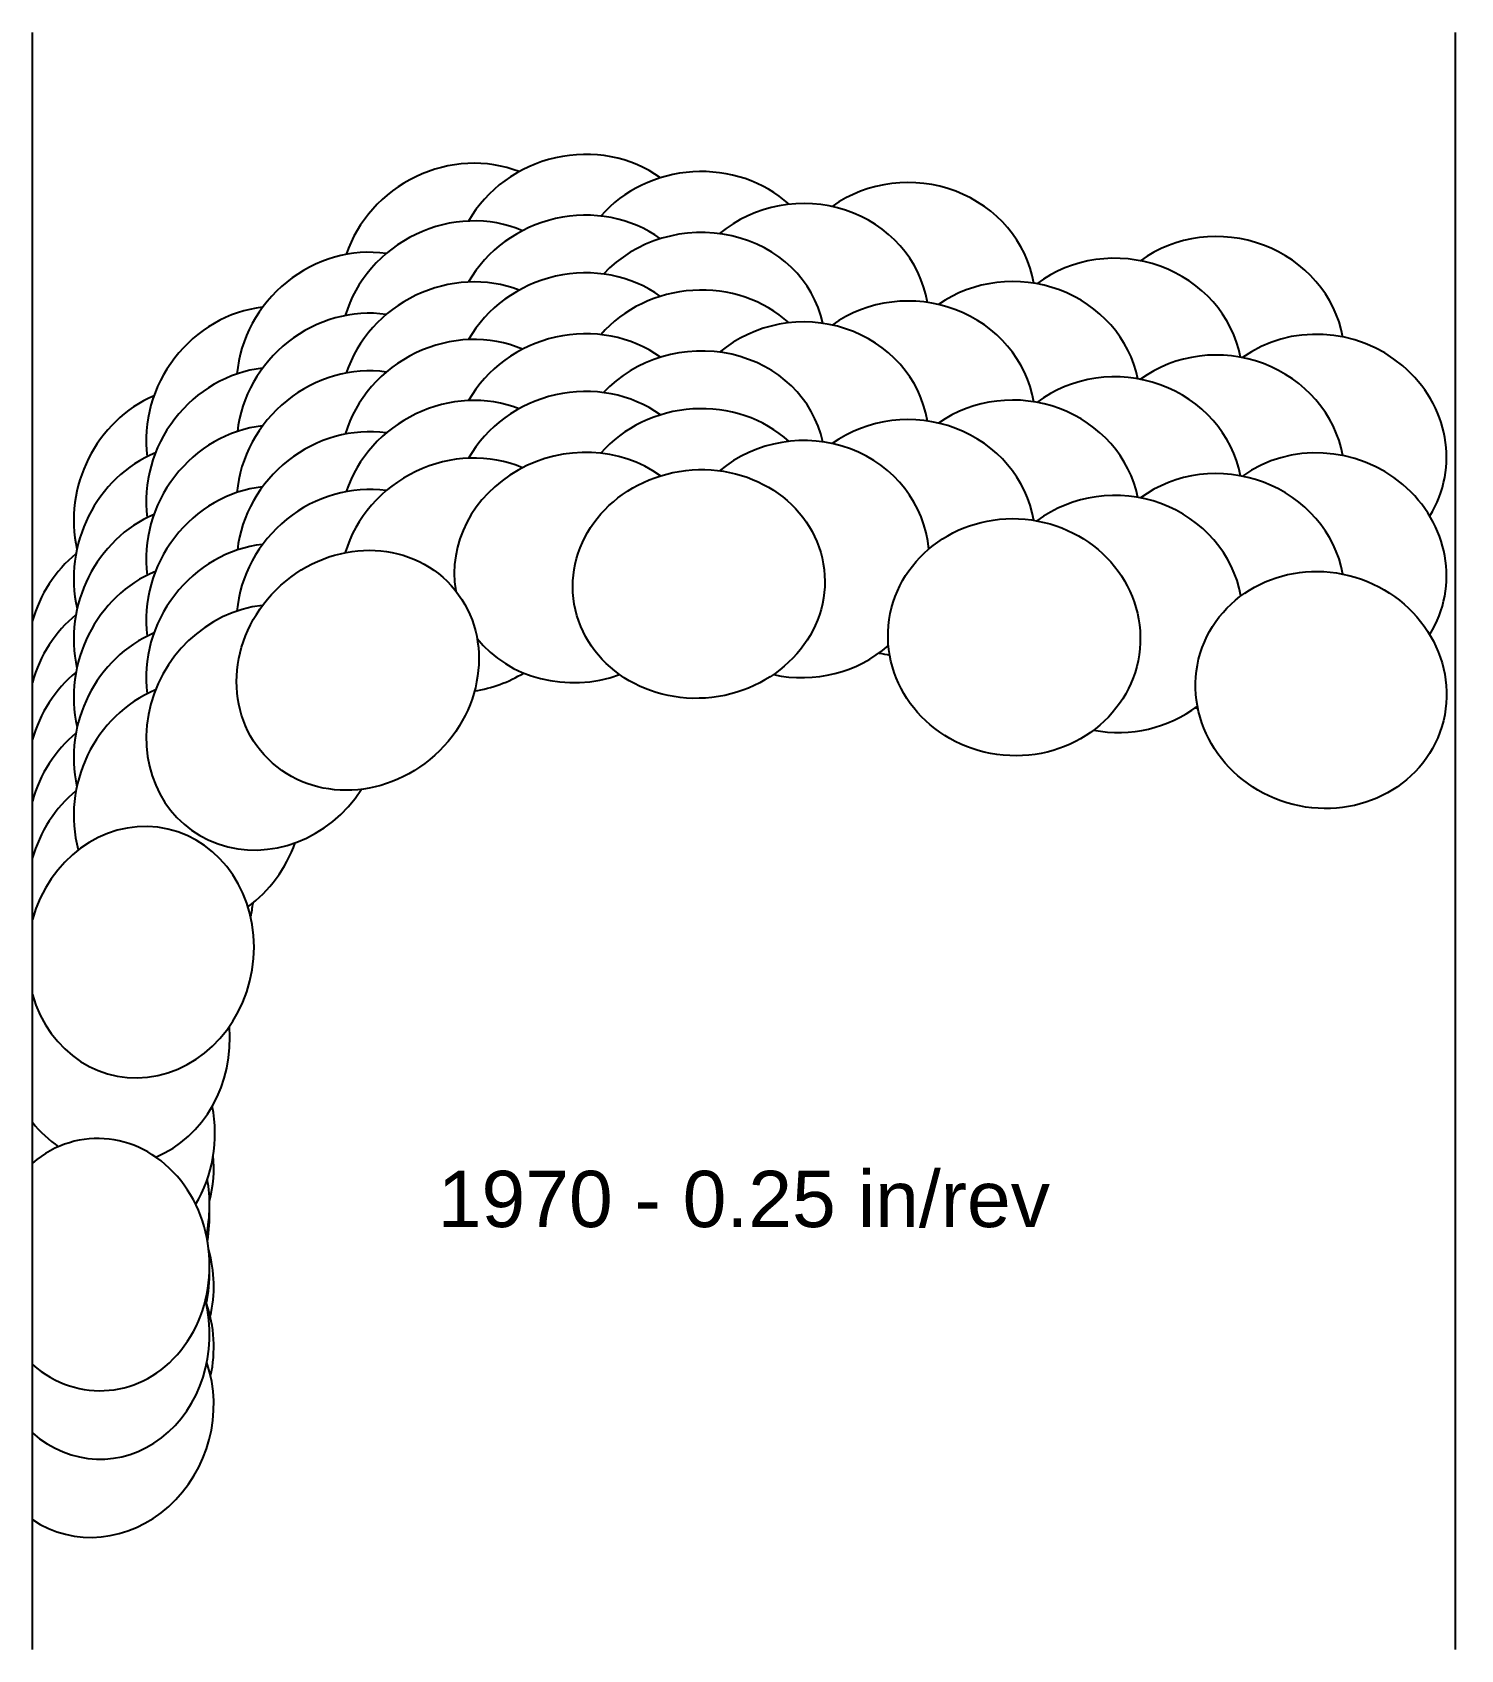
# Model space of a CAD drawing. Header units: inches. Extents: x -3 to 0.01, y -2.3 to 1.11.
import ezdxf
from ezdxf.enums import TextEntityAlignment as Align

# ---------------------------------------------------------------- set-up
doc = ezdxf.new("R2010")
doc.units = ezdxf.units.IN
doc.header["$MEASUREMENT"] = 0
for name, color, linetype, true_color in [('Blade_1', 30, 'Continuous', 0xff7f00), ('Blade_2', 7, 'Continuous', 0xcccc00), ('Blade_3', 7, 'Continuous', 0x00cc00), ('Blade_4', 7, 'Continuous', 0x00cccc), ('Blade_5', 7, 'Continuous', 0x0066cc), ('Blade_6', 190, 'Continuous', 0x7f00ff)]:
    doc.layers.add(name, color=color, linetype=linetype, true_color=true_color)
doc.layers.add('Gage_Line', color=7, linetype='Continuous')
doc.styles.get("Standard").update_dxf_attribs({"font": 'arial.ttf'})

msp = doc.modelspace()

# ---------------------------------------------------------------- linework, layer by layer
at = {"layer": 'Blade_1'}
for centre, major_axis, ratio, start_param, end_param in [((-1.595, 0.4457), (0.2642, 0.0305), 0.905628, 6.363591, 8.60809), ((-0.9302, 0.3334), (0.2649, -0.0244), 0.939162, 6.561318, 8.585003), ((-2.314, 0.2637), (0.1971, 0.1786), 0.908803, 0.644089, 2.343577), ((-0.2833, 0.2222), (0.2546, -0.0771), 0.933959, 6.034884, 8.805637), ((-1.595, 0.1957), (0.2642, 0.0305), 0.905628, 6.363591, 8.60809), ((-0.9302, 0.0834), (0.2649, -0.0244), 0.939162, 6.561318, 8.585003), ((-2.314, 0.0137), (0.1971, 0.1786), 0.908803, 0.644089, 2.343577), ((-0.2833, -0.0278), (0.2546, -0.0771), 0.933959, 6.034884, 8.805637), ((-2.7717, -0.3307), (0.0493, 0.2614), 0.89518, 7.097738, 7.759098), ((-2.7717, -0.5807), (0.0493, 0.2614), 0.89518, 7.097738, 7.759098), ((-2.7717, -0.8307), (0.0493, 0.2614), 0.89518, 2.080895, 7.759098), ((-2.8596, -1.4895), (-0.0108, 0.2658), 0.877033, 2.450091, 6.882497)]:
    msp.add_ellipse(centre, major_axis=major_axis, ratio=ratio, start_param=start_param, end_param=end_param, dxfattribs=at)
for centre, major_axis, ratio in [((-1.595, -0.0543), (0.2642, 0.0305), 0.905628), ((-0.9302, -0.1666), (0.2649, -0.0244), 0.939162), ((-2.314, -0.2363), (0.1971, 0.1786), 0.908803), ((-0.2833, -0.2778), (0.2546, -0.0771), 0.933959)]:
    msp.add_ellipse(centre, major_axis=major_axis, ratio=ratio, dxfattribs=at)
at = {"layer": 'Blade_2'}
for centre, major_axis, ratio, start_param, end_param in [((-1.8463, 0.4804), (0.2566, 0.0702), 0.905684, 6.911108, 8.697329), ((-1.8463, 0.2304), (0.2566, 0.0702), 0.905684, 6.911108, 8.697329), ((-2.51, 0.1433), (0.1499, 0.2198), 0.910317, 0.661854, 2.350073), ((-1.8463, -0.0196), (0.2566, 0.0702), 0.905684, 6.911108, 9.335224), ((-2.51, -0.1067), (0.1499, 0.2198), 0.910317, 0.661854, 2.350073), ((-2.51, -0.3567), (0.1499, 0.2198), 0.910317, 0.661854, 4.738786), ((-1.8463, -0.0196), (0.2566, 0.0702), 0.905684, 3.511363, 4.794439), ((-2.8216, -1.0129), (0.001, 0.266), 0.895252, 3.496311, 4.812784), ((-2.8216, -1.0129), (0.001, 0.266), 0.895252, 8.582627, 8.886352), ((-2.8596, -1.3837), (-0.0108, 0.2658), 0.877024, 4.466065, 4.709694), ((-2.8596, -1.6337), (-0.0108, 0.2658), 0.877024, 2.450115, 4.940728)]:
    msp.add_ellipse(centre, major_axis=major_axis, ratio=ratio, start_param=start_param, end_param=end_param, dxfattribs=at)
at = {"layer": 'Blade_3'}
for centre, major_axis, ratio, start_param, end_param in [((-1.3756, 0.4981), (0.2655, 0.0163), 0.939614, 6.383229, 8.518324), ((-2.0898, 0.4639), (0.2331, 0.1282), 0.907183, 0.615344, 2.401912), ((-0.7143, 0.3825), (0.2641, -0.0317), 0.938793, 6.576203, 8.649702), ((-1.3756, 0.2481), (0.2655, 0.0163), 0.939614, 6.383229, 8.518324), ((-2.0898, 0.2139), (0.2331, 0.1282), 0.907183, 0.615344, 2.401912), ((-0.7143, 0.1325), (0.2641, -0.0317), 0.938793, 6.576203, 8.649702), ((-1.3756, -0.0019), (0.2655, 0.0163), 0.939614, 6.301829, 8.518324), ((-2.6706, -0.022), (0.1017, 0.2458), 0.894492, 7.009021, 8.535143), ((-2.0898, -0.0361), (0.2331, 0.1282), 0.907183, 0.615344, 2.401912), ((-0.7143, -0.1175), (0.2641, -0.0317), 0.938793, 6.56306, 8.649702), ((-2.6706, -0.272), (0.1017, 0.2458), 0.894492, 7.009021, 8.535143), ((-1.3756, -0.0019), (0.2655, 0.0163), 0.939614, 4.419246, 5.400366), ((-2.0898, -0.0361), (0.2331, 0.1282), 0.907183, 4.333958, 4.753162), ((-2.6706, -0.522), (0.1017, 0.2458), 0.894492, 7.009021, 8.571857), ((-0.7143, -0.1175), (0.2641, -0.0317), 0.938793, 4.641254, 5.520551), ((-2.6706, -0.522), (0.1017, 0.2458), 0.894492, 4.117789, 4.76507), ((-2.8485, -1.2103), (-0.0099, 0.2658), 0.877135, 4.070232, 4.887389), ((-2.8612, -1.3014), (0.0898, 0.2504), 0.904705, 4.818599, 5.187988), ((-2.8612, -1.5514), (0.0898, 0.2504), 0.904705, 4.842653, 5.387147), ((-2.8612, -1.8014), (0.0898, 0.2504), 0.904705, 2.913045, 5.438902)]:
    msp.add_ellipse(centre, major_axis=major_axis, ratio=ratio, start_param=start_param, end_param=end_param, dxfattribs=at)
at = {"layer": 'Blade_4'}
for centre, major_axis, ratio, start_param, end_param in [((-1.5951, 0.5741), (0.2642, 0.0305), 0.905629, 6.951596, 8.641307), ((-2.3141, 0.3921), (0.1971, 0.1786), 0.908805, 0.64389, 2.372015), ((-1.5951, 0.3241), (0.2642, 0.0305), 0.905629, 6.951596, 8.641307), ((-2.3141, 0.1421), (0.1971, 0.1786), 0.908805, 0.64389, 2.372015), ((-1.5951, 0.0741), (0.2642, 0.0305), 0.905629, 6.951596, 8.641307), ((-2.3141, -0.1079), (0.1971, 0.1786), 0.908805, 0.64389, 2.372015), ((-2.7718, -0.2022), (0.0493, 0.2614), 0.895183, 7.097368, 7.758737), ((-2.7718, -0.4522), (0.0493, 0.2614), 0.895183, 7.097368, 7.758737), ((-2.7718, -0.7022), (0.0493, 0.2614), 0.895183, 7.097368, 7.758737), ((-2.7718, -0.7022), (0.0493, 0.2614), 0.895183, 4.675249, 4.786817), ((-2.8597, -1.361), (-0.0108, 0.2658), 0.877036, 4.422548, 4.871308)]:
    msp.add_ellipse(centre, major_axis=major_axis, ratio=ratio, start_param=start_param, end_param=end_param, dxfattribs=at)
at = {"layer": 'Blade_5'}
for centre, major_axis, ratio, start_param, end_param in [((-1.8463, 0.6088), (0.2566, 0.0702), 0.905685, 6.911161, 8.697377), ((-1.1514, 0.5423), (0.2653, -0.0198), 0.939347, 6.513257, 8.580437), ((-0.4986, 0.4285), (0.2621, -0.0451), 0.937848, 6.616984, 8.686987), ((-1.8463, 0.3588), (0.2566, 0.0702), 0.905685, 6.911161, 8.697377), ((-1.1514, 0.2923), (0.2653, -0.0198), 0.939347, 6.513257, 8.580437), ((-2.51, 0.2718), (0.1499, 0.2198), 0.91032, 0.661931, 2.350179), ((-0.4986, 0.1785), (0.2621, -0.0451), 0.937848, 6.616984, 8.686987), ((-1.8463, 0.1088), (0.2566, 0.0702), 0.905685, 6.911161, 8.697377), ((-1.1514, 0.0423), (0.2653, -0.0198), 0.939347, 6.513257, 8.580437), ((-2.51, 0.0218), (0.1499, 0.2198), 0.91032, 0.661931, 2.350179), ((-0.4986, -0.0715), (0.2621, -0.0451), 0.937848, 6.616984, 8.686987), ((-2.51, -0.2282), (0.1499, 0.2198), 0.91032, 0.661931, 2.350179), ((-1.1514, 0.0423), (0.2653, -0.0198), 0.939347, 4.541363, 4.626958), ((-0.4986, -0.0715), (0.2621, -0.0451), 0.937848, 4.680209, 4.704876), ((-2.8597, -1.2552), (-0.0108, 0.2658), 0.877028, 4.465908, 4.480708), ((-2.8597, -1.5052), (-0.0108, 0.2658), 0.877028, 4.42242, 4.694526)]:
    msp.add_ellipse(centre, major_axis=major_axis, ratio=ratio, start_param=start_param, end_param=end_param, dxfattribs=at)
at = {"layer": 'Blade_6'}
for centre, major_axis, ratio, start_param, end_param in [((-2.0898, 0.5854), (0.2331, 0.1282), 0.907188, 6.930294, 8.654626), ((-2.0898, 0.3354), (0.2331, 0.1282), 0.907188, 6.930294, 8.654626), ((-2.6706, 0.0995), (0.1017, 0.2458), 0.894499, 7.022258, 8.52211), ((-2.0898, 0.0854), (0.2331, 0.1282), 0.907188, 6.930294, 8.654626), ((-2.6706, -0.1505), (0.1017, 0.2458), 0.894499, 7.022258, 8.52211), ((-2.6706, -0.4005), (0.1017, 0.2458), 0.894499, 7.022258, 8.52211), ((-2.8612, -1.6799), (0.0898, 0.2504), 0.904711, 4.856847, 5.449516)]:
    msp.add_ellipse(centre, major_axis=major_axis, ratio=ratio, start_param=start_param, end_param=end_param, dxfattribs=at)
at = {"layer": 'Gage_Line'}
for p, q in [((-3, -2.3014), (-3, 1.1088)), ((0, -2.3014), (0, 1.1088))]:
    msp.add_line(p, q, dxfattribs=at)

# ---------------------------------------------------------------- texts
msp.add_text('1970 - 0.25 in/rev', height=0.11875).set_placement((-1.5, -1.3511), align=Align.MIDDLE_CENTER)

doc.saveas('drawing.dxf')
